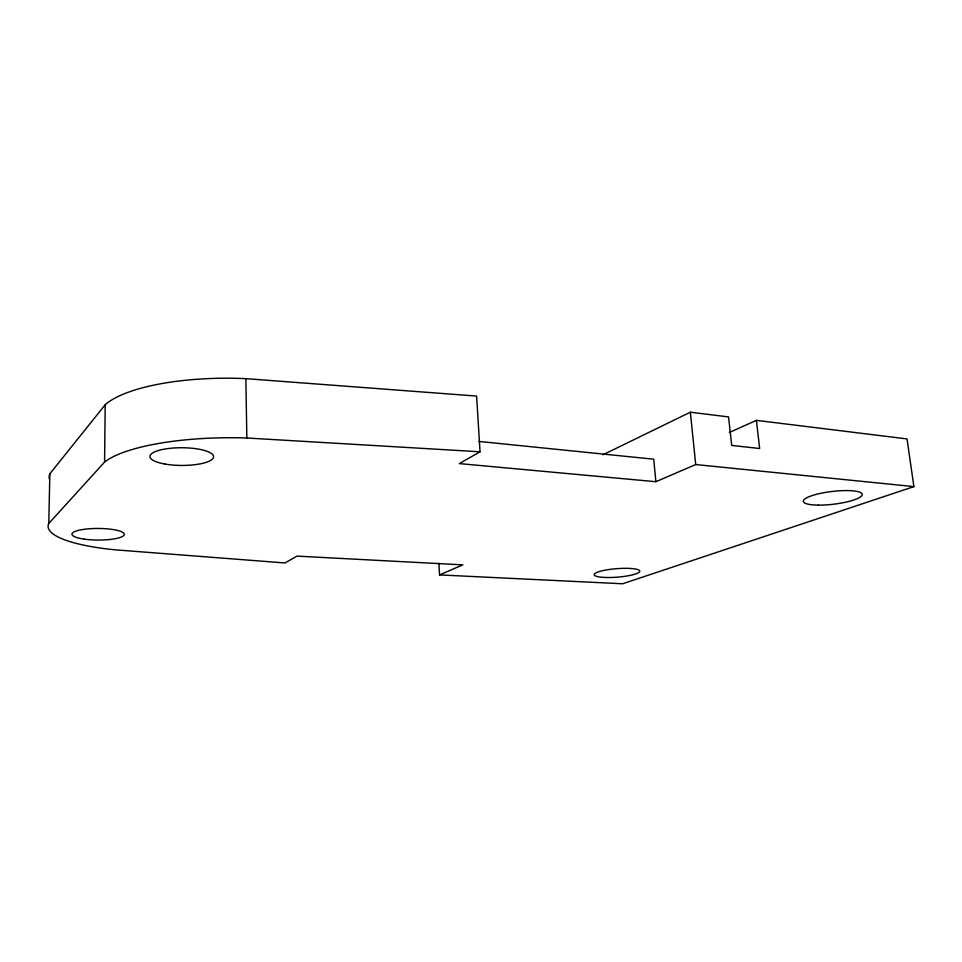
<?xml version="1.0" encoding="UTF-8"?>
<svg xmlns="http://www.w3.org/2000/svg" width="962" height="962" viewBox="0 0 962 962"><rect width="100%" height="100%" fill="white"/><g stroke="black" fill="none" stroke-linecap="round" stroke-linejoin="round"><path stroke-width="1.44" d="M438.912 563.203L439.526 574.915L462.842 564.862L296.993 556.12L284.98 562.962L115.079 549.819A114.213 26.154 -0.3 0 1 48.785 523.472L104.569 462.073L105.207 404.725A127.561 39.045 -0.1 0 1 245.863 378.655L476.611 396.079L480.038 451.791L459.331 463.588L655.868 481.709L695.718 464.55L913.9 486.604L907.022 438.925L756.409 420.358L729.352 432.479M48.785 523.472L49.844 473.797L105.207 404.725M602.897 454.798L690.331 412.205L728.547 416.919L731.697 445.418L759.667 448.52L756.409 420.358M913.9 486.604L622.606 583.766L439.526 574.915M104.569 462.073A128.92 34.524 -0.5 0 1 246.837 437.999L480.038 451.791M478.86 441.426L653.727 459.199L655.868 481.709M690.331 412.205L695.718 464.55M245.863 378.655L246.837 437.999M49.447 479.172A113.155 29.678 0.2 0 1 49.844 473.797M605.856 577.489A22.908 4.257 -4.5 0 0 639.814 571.139A22.908 4.257 -4.5 0 0 605.29 570.141A22.908 4.257 -4.5 0 0 605.856 577.489M818.373 505.122A29.654 6.421 -6.8 0 0 862.253 494.456A29.654 6.421 -6.8 0 0 817.76 493.999A29.654 6.421 -6.8 0 0 818.373 505.122M84.319 539.141A26.202 5.808 0.2 0 0 124.302 534.547A26.202 5.808 0.2 0 0 85.726 529.1A26.202 5.808 0.2 0 0 84.319 539.141M165.031 464.069A31.83 8.85 0.2 0 0 213.576 456.926A31.83 8.85 0.2 0 0 166.666 448.749A31.83 8.85 0.2 0 0 165.031 464.069"/></g></svg>
